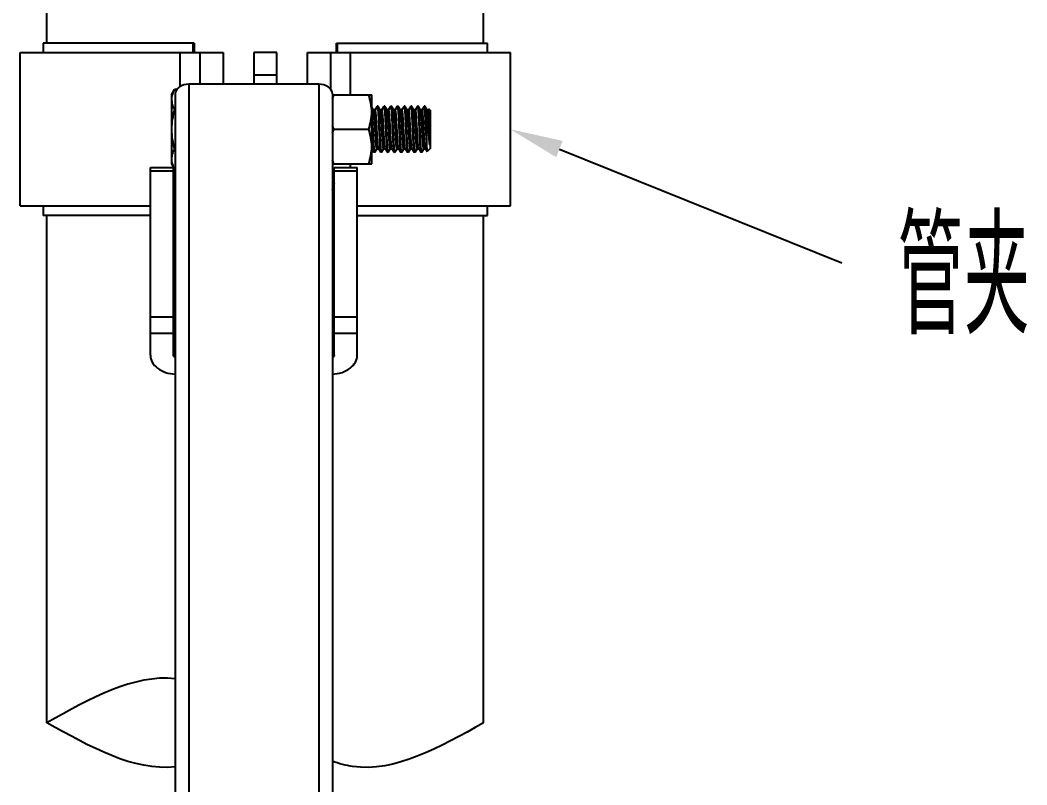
# Model space of a CAD drawing. Extents: x 4995099 to 5303443, y 4627657 to 4889583.
# Drawn here: x 5063134 to 5066950, y 4748084 to 4750982 of the extents above; entities that cross this region are included whole.
import ezdxf

# ---------------------------------------------------------------- set-up
doc = ezdxf.new("R2010")
doc.units = 0
doc.header["$LTSCALE"] = 1000
doc.header["$MEASUREMENT"] = 0
doc.layers.get('0').update_dxf_attribs({"color": 4, "linetype": 'CONTINUOUS'})
doc.styles.get("Standard").update_dxf_attribs({"font": 'GBENOR', "bigfont": 'GBCBIG'})

msp = doc.modelspace()

# ---------------------------------------------------------------- linework, layer by layer
at = {"linetype": 'Continuous'}
for p, q in [((5063235.4, 4750894.9), (5063235.4, 4752020.2)), ((5064890.6, 4750894.9), (5064890.6, 4751983.9)), ((5063133.7, 4750277.8), (5063133.7, 4750858.6)), ((5063133.7, 4750858.6), (5063903.3, 4750858.6)), ((5063220.8, 4750894.9), (5063220.8, 4750858.6)), ((5063793.5, 4750894.9), (5063220.8, 4750894.9)), ((5063740.3, 4750730.6), (5063740.3, 4750858.6)), ((5063788.8, 4750894.9), (5063788.8, 4750858.6)), ((5063793.5, 4750894.9), (5063793.5, 4750858.6)), ((5063816.2, 4750738.8), (5063816.2, 4750858.6)), ((5063903.3, 4750858.6), (5063903.3, 4750738.8)), ((5064019.4, 4750858.6), (5064019.4, 4750738.8)), ((5064106.5, 4750858.6), (5064019.4, 4750858.6)), ((5064106.5, 4750738.8), (5064106.5, 4750858.6)), ((5064222.7, 4750738.8), (5064222.7, 4750858.6)), ((5064222.7, 4750858.6), (5064992.3, 4750858.6)), ((5064309.8, 4750858.6), (5064309.8, 4750721)), ((5064332.4, 4750858.6), (5064332.4, 4750894.9)), ((5064332.4, 4750894.9), (5064905.1, 4750894.9)), ((5064337.2, 4750858.6), (5064337.2, 4750894.9)), ((5064385.7, 4750698.8), (5064385.7, 4750858.6)), ((5064905.2, 4750858.6), (5064905.2, 4750894.9)), ((5064992.3, 4750277.8), (5064992.3, 4750858.6)), ((5064106.5, 4750773.5), (5064019.4, 4750773.5)), ((5063707.3, 4750698.8), (5063718.9, 4750719.1)), ((5063727.3, 4750719.1), (5063718.9, 4750719.1)), ((5063772.6, 4750738.8), (5063772.6, 4746881.9)), ((5064266.3, 4750738.8), (5063772.6, 4750738.8)), ((5064266.3, 4750738.8), (5064266.3, 4746881.9)), ((5063707.3, 4750698.8), (5063707.3, 4750437.5)), ((5063721.8, 4750702.9), (5063721.8, 4746496.9)), ((5064317.1, 4750702.9), (5064317.1, 4746496.9)), ((5064317.1, 4750698.8), (5064466.6, 4750698.8)), ((5064466.6, 4750437.5), (5064466.6, 4750698.8)), ((5063721.8, 4750643.6), (5063718.9, 4750643.6)), ((5064473.6, 4750641.2), (5064466.6, 4750653.2)), ((5064479.6, 4750641.5), (5064473.4, 4750641.5)), ((5064487.2, 4750655), (5064479.4, 4750641.6)), ((5064487.2, 4750655), (5064487.5, 4750655.3)), ((5064490.7, 4750655.3), (5064487.5, 4750655.3)), ((5064491, 4750655), (5064490.7, 4750655.3)), ((5064499, 4750641.2), (5064491, 4750655)), ((5064505, 4750641.5), (5064498.8, 4750641.5)), ((5064499.1, 4750641), (5064499, 4750641.2)), ((5064512.6, 4750655), (5064504.8, 4750641.6)), ((5064512.6, 4750655), (5064512.9, 4750655.3)), ((5064516.1, 4750655.3), (5064512.9, 4750655.3)), ((5064516.4, 4750655), (5064516.1, 4750655.3)), ((5064524.4, 4750641.2), (5064516.4, 4750655)), ((5064530.4, 4750641.5), (5064524.3, 4750641.5)), ((5064538, 4750655), (5064530.2, 4750641.6)), ((5064538, 4750655), (5064538.3, 4750655.3)), ((5064541.5, 4750655.3), (5064538.3, 4750655.3)), ((5064541.8, 4750655), (5064541.5, 4750655.3)), ((5064549.9, 4750641.2), (5064541.8, 4750655)), ((5064542.3, 4750653.6), (5064541.8, 4750655)), ((5064555.8, 4750641.5), (5064549.7, 4750641.5)), ((5064550.3, 4750640.1), (5064549.9, 4750641.2)), ((5064563.4, 4750655), (5064555.6, 4750641.6)), ((5064556.6, 4750640.1), (5064555.8, 4750641.5)), ((5064563.4, 4750655), (5064563.7, 4750655.3)), ((5064563.7, 4750655.3), (5064564.5, 4750653.6)), ((5064566.9, 4750655.3), (5064563.7, 4750655.3)), ((5064567.2, 4750655), (5064566.9, 4750655.3)), ((5064575.3, 4750641.2), (5064567.2, 4750655)), ((5064581.2, 4750641.5), (5064575.1, 4750641.5)), ((5064575.4, 4750640.9), (5064575.3, 4750641.2)), ((5064588.8, 4750655), (5064581, 4750641.6)), ((5064588.8, 4750655), (5064589.2, 4750655.3)), ((5064592.3, 4750655.3), (5064589.2, 4750655.3)), ((5064592.7, 4750655), (5064592.3, 4750655.3)), ((5064600.7, 4750641.2), (5064592.7, 4750655)), ((5064606.6, 4750641.5), (5064600.5, 4750641.5)), ((5064614.2, 4750655), (5064606.5, 4750641.6)), ((5064614.2, 4750655), (5064614.6, 4750655.3)), ((5064617.7, 4750655.3), (5064614.6, 4750655.3)), ((5064618.1, 4750655), (5064617.7, 4750655.3)), ((5064626.1, 4750641.2), (5064618.1, 4750655)), ((5064632, 4750641.5), (5064625.9, 4750641.5)), ((5064639.6, 4750655), (5064631.9, 4750641.6)), ((5064639.6, 4750655), (5064640, 4750655.3)), ((5064643.2, 4750655.3), (5064640, 4750655.3)), ((5064643.5, 4750655), (5064643.2, 4750655.3)), ((5064651.5, 4750641.2), (5064643.5, 4750655)), ((5064657.4, 4750641.5), (5064651.3, 4750641.5)), ((5064651.7, 4750640.8), (5064651.5, 4750641.2)), ((5064665.1, 4750655), (5064657.3, 4750641.6)), ((5064665.4, 4750655.3), (5064665.1, 4750655)), ((5064668.6, 4750655.3), (5064665.4, 4750655.3)), ((5064668.9, 4750655), (5064668.6, 4750655.3)), ((5064676.9, 4750641.2), (5064668.9, 4750655)), ((5064682.8, 4750641.5), (5064676.7, 4750641.5)), ((5064684, 4750643.8), (5064682.7, 4750641.6)), ((5064687.4, 4750640.8), (5064684.2, 4750643.9)), ((5064687.4, 4750640.8), (5064687.4, 4750495.6)), ((5064672.8, 4750544.8), (5064672.8, 4750611)), ((5064686.6, 4750611.5), (5064686.6, 4750509.5)), ((5064321.5, 4750568.2), (5064455, 4750568.2)), ((5063721.8, 4750492.7), (5063718.9, 4750492.7)), ((5064466.7, 4750494.8), (5064474.5, 4750481.3)), ((5064474.5, 4750481.3), (5064474.8, 4750481)), ((5064478, 4750481), (5064474.8, 4750481)), ((5064478.3, 4750481.3), (5064478, 4750481)), ((5064478.3, 4750481.3), (5064486.1, 4750494.8)), ((5064485.9, 4750494.8), (5064492.1, 4750494.8)), ((5064491.9, 4750495.2), (5064499.9, 4750481.3)), ((5064499.9, 4750481.3), (5064500.2, 4750481)), ((5064503.4, 4750481), (5064500.2, 4750481)), ((5064503.7, 4750481.3), (5064503.4, 4750481)), ((5064503.7, 4750481.3), (5064511.5, 4750494.8)), ((5064511.4, 4750494.8), (5064517.5, 4750494.8)), ((5064517.3, 4750495.2), (5064517.2, 4750495.4)), ((5064517.3, 4750495.2), (5064525.3, 4750481.3)), ((5064525.3, 4750481.3), (5064525.6, 4750481)), ((5064528.8, 4750481), (5064525.6, 4750481)), ((5064529.1, 4750481.3), (5064528.8, 4750481)), ((5064529.1, 4750481.3), (5064536.9, 4750494.8)), ((5064536.8, 4750494.8), (5064542.9, 4750494.8)), ((5064542.7, 4750495.2), (5064550.7, 4750481.3)), ((5064550.7, 4750481.3), (5064551, 4750481)), ((5064554.2, 4750481), (5064551, 4750481)), ((5064554.5, 4750481.3), (5064554.2, 4750481)), ((5064554.5, 4750481.3), (5064562.3, 4750494.8)), ((5064562.2, 4750494.8), (5064568.3, 4750494.8)), ((5064568.1, 4750495.2), (5064576.1, 4750481.3)), ((5064576.1, 4750481.3), (5064576.4, 4750481)), ((5064579.6, 4750481), (5064576.4, 4750481)), ((5064579.9, 4750481.3), (5064579.6, 4750481)), ((5064579.9, 4750481.3), (5064587.7, 4750494.8)), ((5064587.6, 4750494.8), (5064593.7, 4750494.8)), ((5064593.5, 4750495.2), (5064601.5, 4750481.3)), ((5064601.5, 4750481.3), (5064601.9, 4750481)), ((5064605, 4750481), (5064601.9, 4750481)), ((5064605.4, 4750481.3), (5064605, 4750481)), ((5064605.4, 4750481.3), (5064613.1, 4750494.8)), ((5064613, 4750494.8), (5064619.1, 4750494.8)), ((5064618.9, 4750495.2), (5064626.9, 4750481.3)), ((5064626.9, 4750481.3), (5064627.3, 4750481)), ((5064630.4, 4750481), (5064627.3, 4750481)), ((5064630.8, 4750481.3), (5064630.4, 4750481)), ((5064630.8, 4750481.3), (5064638.6, 4750494.8)), ((5064638.4, 4750494.8), (5064644.5, 4750494.8)), ((5064644.3, 4750495.2), (5064652.4, 4750481.3)), ((5064652.4, 4750481.3), (5064652.7, 4750481)), ((5064655.9, 4750481), (5064652.7, 4750481)), ((5064656.2, 4750481.3), (5064655.9, 4750481)), ((5064656.2, 4750481.3), (5064664, 4750494.8)), ((5064663.8, 4750494.8), (5064669.9, 4750494.8)), ((5064669.7, 4750495.2), (5064669.9, 4750494.8)), ((5064669.9, 4750494.8), (5064676, 4750484.5)), ((5064676, 4750484.5), (5064676.2, 4750484.4)), ((5064687.4, 4750495.6), (5064676.2, 4750484.4)), ((5063627.4, 4749712.1), (5063627.4, 4750423)), ((5063627.4, 4750423), (5063714.5, 4750423)), ((5063627.4, 4750410.3), (5063714.5, 4750410.3)), ((5063707.3, 4750437.5), (5063715.3, 4750423.5)), ((5063714.5, 4749712.1), (5063714.5, 4750423)), ((5063721.8, 4750417.3), (5063718.9, 4750417.3)), ((5064317.1, 4750437.5), (5064466.6, 4750437.5)), ((5064324.4, 4749712.1), (5064324.4, 4750423)), ((5064324.4, 4750423), (5064411.5, 4750423)), ((5064324.4, 4750410.3), (5064411.5, 4750410.3)), ((5064385.7, 4750423), (5064385.7, 4750437.5)), ((5064411.5, 4749712.1), (5064411.5, 4750423)), ((5064324.4, 4750386.7), (5064317.1, 4750391.9)), ((5064317.1, 4750337.7), (5064321.4, 4750349.1)), ((5064321.4, 4750349.1), (5064324.4, 4750355.2)), ((5064324.4, 4750354.2), (5064323.6, 4750353.7)), ((5063133.7, 4750277.8), (5063627.4, 4750277.8)), ((5063220.8, 4750277.8), (5063220.8, 4750241.5)), ((5064411.5, 4750277.8), (5064992.3, 4750277.8)), ((5064905.2, 4750241.5), (5064905.2, 4750277.8)), ((5063627.4, 4750241.5), (5063220.8, 4750241.5)), ((5063235.4, 4748319.5), (5063235.4, 4750241.5)), ((5064411.5, 4750241.5), (5064905.1, 4750241.5)), ((5064890.6, 4748319.5), (5064890.6, 4750241.5)), ((5063714.5, 4749855.8), (5063627.4, 4749855.8)), ((5064411.5, 4749855.8), (5064324.4, 4749855.8)), ((5063714.5, 4749794.2), (5063627.4, 4749794.2)), ((5064411.5, 4749794.2), (5064324.4, 4749794.2))]:
    msp.add_line(p, q, dxfattribs=at)
msp.add_lwpolyline([(5065177.8, 4750493.4), (5066247.7, 4750062.1)])
for centre, radius, start, end in [((5064582.3, 4750611.6), 275, 161.5104, 164.6888), ((5058043.5, 4750278.6), 6431.5, 2.58033, 2.91627), ((5064582.3, 4750655.4), 275, 195.3112, 198.4896), ((5064582.3, 4750481), 275, 161.5104, 164.6888), ((5064582.3, 4750524.7), 275, 195.3112, 198.4896), ((5063822.9, 4750477.5), 120.2, 206.641, 210.0621), ((5064490.8, 4750251.5), 200.1, 149.4462, 150.2362), ((5064335.5, 4750348.5), 30.1, 240.2296, 242.1247)]:
    msp.add_arc(centre, radius, start, end, dxfattribs=at)
for points, knots in [([(5063718.9, 4750719.1), (5063717.9, 4750717.4), (5063714.3, 4750710.7), (5063711.3, 4750703.7), (5063709.7, 4750698.2)], [0, 0, 0, 0, 0.257362, 1, 1, 1, 1]), ([(5063772.6, 4750738.8), (5063760.1, 4750738.8), (5063736.9, 4750734.1), (5063721.8, 4750712.7), (5063721.8, 4750702.9)], [0, 0, 0, 0, 0.559767, 1, 1, 1, 1]), ([(5064317.1, 4750702.9), (5064317.1, 4750712.7), (5064302, 4750734.1), (5064278.8, 4750738.8), (5064266.3, 4750738.8)], [0, 0, 0, 0, 0.440233, 1, 1, 1, 1]), ([(5063709.7, 4750698.2), (5063709.3, 4750696.8), (5063707.9, 4750691.3), (5063707.3, 4750685.6), (5063707.3, 4750681.3)], [0, 0, 0, 0, 0.253622, 1, 1, 1, 1]), ([(5063707.3, 4750681.3), (5063707.3, 4750674.9), (5063709.7, 4750661.6), (5063715.5, 4750649.5), (5063718.9, 4750643.6)], [0, 0, 0, 0, 0.485077, 1, 1, 1, 1]), ([(5064466.6, 4750633.5), (5064466.6, 4750644.5), (5064464.4, 4750666.8), (5064458.5, 4750688.2), (5064455, 4750698.8)], [0, 0, 0, 0, 0.498127, 1, 1, 1, 1]), ([(5064455, 4750568.2), (5064458.5, 4750578.7), (5064464.4, 4750600.2), (5064466.6, 4750622.4), (5064466.6, 4750633.5)], [0, 0, 0, 0, 0.501873, 1, 1, 1, 1]), ([(5064471.6, 4750568.2), (5064470.9, 4750584.9), (5064469.8, 4750608.1), (5064468.1, 4750635.5), (5064467.2, 4750646.1), (5064466.6, 4750650.3)], [0, 0, 0, 0, 0.612202, 0.845734, 1, 1, 1, 1]), ([(5064485.9, 4750494.8), (5064485.8, 4750494.8), (5064485.4, 4750495.4), (5064484.9, 4750497), (5064484.2, 4750500.9), (5064483.5, 4750507.2), (5064482.8, 4750515.7), (5064482, 4750526.1), (5064481.3, 4750538.1), (5064480.5, 4750551.1), (5064479.5, 4750569.2), (5064478.6, 4750587.2), (5064477.5, 4750604.4), (5064476.8, 4750615.6), (5064476, 4750625.1), (5064475.3, 4750632.6), (5064474.6, 4750637.7), (5064474.1, 4750640.4), (5064473.6, 4750641.2)], [0, 0, 0, 0, 0.003455, 0.010693, 0.037891, 0.081614, 0.140407, 0.212192, 0.294399, 0.384075, 0.47799, 0.664974, 0.751306, 0.828652, 0.894237, 0.945722, 0.98132, 1, 1, 1, 1]), ([(5064491.9, 4750495.2), (5064491.4, 4750496), (5064490.9, 4750498.7), (5064490.2, 4750503.7), (5064489.5, 4750511.2), (5064488.7, 4750520.7), (5064488, 4750531.9), (5064486.9, 4750549.1), (5064486, 4750567.1), (5064485, 4750585.2), (5064484.2, 4750598.3), (5064483.4, 4750610.2), (5064482.7, 4750620.6), (5064482, 4750629.1), (5064481.3, 4750635.4), (5064480.6, 4750639.3), (5064480.1, 4750641), (5064479.7, 4750641.5), (5064479.6, 4750641.5)], [0, 0, 0, 0, 0.018679, 0.054277, 0.105763, 0.171349, 0.248695, 0.335028, 0.52201, 0.615925, 0.7056, 0.787808, 0.859593, 0.918387, 0.96211, 0.989308, 0.996544, 1, 1, 1, 1]), ([(5064487.5, 4750655.3), (5064487.7, 4750655.3), (5064488.1, 4750654.6), (5064488.4, 4750653.4), (5064488.8, 4750651.3), (5064489.3, 4750647), (5064490, 4750639.7), (5064490.8, 4750629), (5064491.5, 4750615.9), (5064492.3, 4750601.1), (5064493.1, 4750584.9), (5064493.6, 4750573.8), (5064493.9, 4750568.2)], [0, 0, 0, 0, 0.0066, 0.021626, 0.045785, 0.07899, 0.171387, 0.295464, 0.446521, 0.618791, 0.80567, 1, 1, 1, 1]), ([(5064497, 4750568.2), (5064496.6, 4750578.7), (5064495.8, 4750594.1), (5064494.8, 4750613.8), (5064494.1, 4750626.6), (5064493.3, 4750637.3), (5064492.7, 4750645.6), (5064491.9, 4750651.2), (5064491.5, 4750654.2), (5064491, 4750655)], [0, 0, 0, 0, 0.364471, 0.530917, 0.679032, 0.803712, 0.900705, 0.96676, 1, 1, 1, 1]), ([(5064511.4, 4750494.8), (5064511.2, 4750494.8), (5064510.8, 4750495.3), (5064510.3, 4750497), (5064509.7, 4750500.8), (5064509, 4750507), (5064508.2, 4750515.4), (5064507.5, 4750525.6), (5064506.7, 4750537.4), (5064506, 4750550.3), (5064505, 4750568.3), (5064503.8, 4750589.9), (5064502.6, 4750610.3), (5064501.5, 4750624.2), (5064500.8, 4750631.8), (5064500.1, 4750637.2), (5064499.6, 4750640), (5064499.1, 4750641)], [0, 0, 0, 0, 0.003417, 0.010553, 0.037343, 0.080422, 0.138384, 0.209216, 0.290427, 0.379147, 0.472236, 0.658297, 0.82249, 0.888984, 0.941829, 0.979209, 1, 1, 1, 1]), ([(5064517.2, 4750495.4), (5064516.8, 4750496.3), (5064516.3, 4750499.1), (5064515.5, 4750504.4), (5064514.8, 4750512.1), (5064513.7, 4750525.9), (5064512.5, 4750546.3), (5064511.3, 4750568), (5064510.3, 4750586), (5064509.6, 4750598.8), (5064508.8, 4750610.6), (5064508.1, 4750620.9), (5064507.4, 4750629.3), (5064506.7, 4750635.5), (5064506, 4750639.3), (5064505.5, 4750641), (5064505.1, 4750641.5), (5064505, 4750641.5)], [0, 0, 0, 0, 0.020588, 0.057799, 0.110514, 0.176922, 0.341067, 0.527216, 0.620384, 0.709195, 0.790501, 0.861424, 0.919465, 0.962605, 0.989434, 0.996579, 1, 1, 1, 1]), ([(5064512.9, 4750655.3), (5064513.1, 4750655.3), (5064513.5, 4750654.6), (5064513.8, 4750653.4), (5064514.2, 4750651.3), (5064514.7, 4750647), (5064515.4, 4750639.7), (5064516.2, 4750629), (5064516.9, 4750615.9), (5064517.7, 4750601.1), (5064518.5, 4750584.9), (5064519, 4750573.8), (5064519.3, 4750568.2)], [0, 0, 0, 0, 0.006597, 0.021619, 0.045777, 0.07898, 0.171374, 0.295442, 0.446496, 0.618772, 0.805666, 1, 1, 1, 1]), ([(5064522.5, 4750568.2), (5064522, 4750578.7), (5064521.3, 4750594.1), (5064520.2, 4750613.8), (5064519.5, 4750626.6), (5064518.8, 4750637.3), (5064518.1, 4750645.6), (5064517.3, 4750651.2), (5064516.9, 4750654.2), (5064516.4, 4750655)], [0, 0, 0, 0, 0.364465, 0.530905, 0.679014, 0.8037, 0.900701, 0.966759, 1, 1, 1, 1]), ([(5064536.8, 4750494.8), (5064536.6, 4750494.8), (5064536.2, 4750495.4), (5064535.7, 4750497), (5064535.1, 4750500.9), (5064534.4, 4750507.2), (5064533.6, 4750515.7), (5064532.9, 4750526.1), (5064532.1, 4750538.1), (5064531.4, 4750551.1), (5064530.4, 4750569.2), (5064529.4, 4750587.2), (5064528.3, 4750604.4), (5064527.6, 4750615.6), (5064526.8, 4750625.1), (5064526.1, 4750632.6), (5064525.4, 4750637.7), (5064524.9, 4750640.4), (5064524.4, 4750641.2)], [0, 0, 0, 0, 0.003456, 0.010692, 0.037889, 0.081613, 0.140407, 0.212192, 0.2944, 0.384075, 0.47799, 0.664972, 0.751305, 0.828651, 0.894236, 0.945723, 0.981321, 1, 1, 1, 1]), ([(5064542.7, 4750495.2), (5064542.2, 4750496), (5064541.8, 4750498.7), (5064541, 4750503.7), (5064540.3, 4750511.2), (5064539.5, 4750520.7), (5064538.8, 4750531.9), (5064537.8, 4750549.1), (5064536.8, 4750567.1), (5064535.8, 4750585.2), (5064535, 4750598.3), (5064534.3, 4750610.2), (5064533.5, 4750620.6), (5064532.8, 4750629.1), (5064532.1, 4750635.4), (5064531.4, 4750639.3), (5064530.9, 4750641), (5064530.5, 4750641.5), (5064530.4, 4750641.5)], [0, 0, 0, 0, 0.01868, 0.054278, 0.105764, 0.171348, 0.248694, 0.335026, 0.52201, 0.615925, 0.705601, 0.787808, 0.859593, 0.918386, 0.962109, 0.989306, 0.996545, 1, 1, 1, 1]), ([(5064538.3, 4750655.3), (5064538.5, 4750655.3), (5064538.9, 4750654.6), (5064539.2, 4750653.4), (5064539.6, 4750651.3), (5064540.2, 4750647), (5064540.8, 4750639.7), (5064541.6, 4750629), (5064542.4, 4750615.9), (5064543.1, 4750601.1), (5064543.9, 4750584.9), (5064544.4, 4750573.8), (5064544.7, 4750568.2)], [0, 0, 0, 0, 0.006599, 0.021622, 0.045782, 0.078987, 0.171389, 0.295466, 0.446515, 0.618783, 0.80567, 1, 1, 1, 1]), ([(5064547.9, 4750568.2), (5064547.4, 4750577.9), (5064546.6, 4750596.4), (5064545.3, 4750621.3), (5064544.2, 4750638.6), (5064543.1, 4750648.6), (5064542.6, 4750652.2), (5064542.3, 4750653.6)], [0, 0, 0, 0, 0.342843, 0.645753, 0.873522, 0.950589, 1, 1, 1, 1]), ([(5064562.2, 4750494.8), (5064562, 4750494.8), (5064561.7, 4750495.3), (5064561.2, 4750496.9), (5064560.5, 4750500.5), (5064559.8, 4750506.4), (5064559.1, 4750514.4), (5064558.4, 4750524.2), (5064557.7, 4750535.5), (5064557, 4750547.9), (5064556, 4750565.4), (5064554.8, 4750586.8), (5064553.4, 4750609.9), (5064552.2, 4750626.1), (5064551.2, 4750635.5), (5064550.6, 4750638.8), (5064550.3, 4750640.1)], [0, 0, 0, 0, 0.003318, 0.010166, 0.035831, 0.077124, 0.132774, 0.200951, 0.279376, 0.365418, 0.456184, 0.639607, 0.805161, 0.930787, 0.973175, 1, 1, 1, 1]), ([(5064568.1, 4750495.2), (5064567.7, 4750495.9), (5064567.2, 4750498.3), (5064566.5, 4750502.8), (5064565.9, 4750509.5), (5064565.2, 4750518), (5064564.5, 4750528.1), (5064563.5, 4750543.7), (5064562.3, 4750564.6), (5064561, 4750589.3), (5064559.6, 4750611.3), (5064558.5, 4750626.7), (5064557.4, 4750635.7), (5064556.9, 4750638.9), (5064556.6, 4750640.1)], [0, 0, 0, 0, 0.017152, 0.049306, 0.095685, 0.154891, 0.225083, 0.30406, 0.478231, 0.655625, 0.814053, 0.933743, 0.974201, 1, 1, 1, 1]), ([(5064564.5, 4750653.6), (5064564.9, 4750652.2), (5064565.4, 4750648.6), (5064566.4, 4750638.6), (5064567.5, 4750621.3), (5064568.8, 4750596.4), (5064569.6, 4750577.9), (5064570.1, 4750568.2)], [0, 0, 0, 0, 0.049411, 0.126478, 0.354247, 0.657157, 1, 1, 1, 1]), ([(5064573.3, 4750568.2), (5064572.8, 4750578.7), (5064572.1, 4750594.1), (5064571.1, 4750613.8), (5064570.3, 4750626.6), (5064569.6, 4750637.3), (5064568.9, 4750645.6), (5064568.1, 4750651.2), (5064567.7, 4750654.2), (5064567.2, 4750655)], [0, 0, 0, 0, 0.364462, 0.530907, 0.679025, 0.803712, 0.900706, 0.96676, 1, 1, 1, 1]), ([(5064587.6, 4750494.8), (5064587.4, 4750494.8), (5064587.1, 4750495.3), (5064586.6, 4750497), (5064585.9, 4750500.8), (5064585.2, 4750506.9), (5064584.5, 4750515.3), (5064583.7, 4750525.5), (5064583, 4750537.2), (5064582.2, 4750550), (5064581.2, 4750567.9), (5064580.1, 4750589.5), (5064578.8, 4750609.9), (5064577.8, 4750623.8), (5064577.1, 4750631.5), (5064576.3, 4750637), (5064575.8, 4750639.9), (5064575.4, 4750640.9)], [0, 0, 0, 0, 0.003402, 0.010497, 0.037127, 0.079951, 0.137583, 0.208037, 0.288851, 0.377191, 0.469951, 0.655642, 0.820036, 0.88689, 0.940273, 0.978363, 1, 1, 1, 1]), ([(5064593.5, 4750495.2), (5064593.1, 4750496), (5064592.6, 4750498.7), (5064591.8, 4750503.7), (5064591.1, 4750511.2), (5064590.4, 4750520.7), (5064589.6, 4750531.9), (5064588.6, 4750549.1), (5064587.6, 4750567.1), (5064586.6, 4750585.2), (5064585.8, 4750598.3), (5064585.1, 4750610.2), (5064584.3, 4750620.6), (5064583.6, 4750629.1), (5064582.9, 4750635.4), (5064582.2, 4750639.3), (5064581.7, 4750641), (5064581.4, 4750641.5), (5064581.2, 4750641.5)], [0, 0, 0, 0, 0.01868, 0.054279, 0.105766, 0.17135, 0.248697, 0.335029, 0.522011, 0.615926, 0.705602, 0.78781, 0.859595, 0.918388, 0.962111, 0.989307, 0.996546, 1, 1, 1, 1]), ([(5064589.2, 4750655.3), (5064589.3, 4750655.3), (5064589.7, 4750654.6), (5064590, 4750653.4), (5064590.4, 4750651.3), (5064591, 4750647), (5064591.6, 4750639.7), (5064592.4, 4750629), (5064593.2, 4750615.9), (5064593.9, 4750601.1), (5064594.7, 4750584.9), (5064595.2, 4750573.8), (5064595.5, 4750568.2)], [0, 0, 0, 0, 0.0066, 0.021625, 0.045784, 0.078988, 0.171384, 0.29546, 0.446516, 0.618789, 0.80567, 1, 1, 1, 1]), ([(5064598.7, 4750568.2), (5064598.2, 4750578.7), (5064597.5, 4750594.1), (5064596.5, 4750613.8), (5064595.7, 4750626.6), (5064595, 4750637.3), (5064594.3, 4750645.6), (5064593.5, 4750651.2), (5064593.1, 4750654.2), (5064592.7, 4750655)], [0, 0, 0, 0, 0.364471, 0.530917, 0.679031, 0.803711, 0.900704, 0.96676, 1, 1, 1, 1]), ([(5064613, 4750494.8), (5064612.8, 4750494.8), (5064612.5, 4750495.4), (5064612, 4750497), (5064611.3, 4750500.9), (5064610.6, 4750507.2), (5064609.8, 4750515.7), (5064609.1, 4750526.1), (5064608.3, 4750538.1), (5064607.6, 4750551.1), (5064606.6, 4750569.2), (5064605.6, 4750587.2), (5064604.6, 4750604.4), (5064603.8, 4750615.6), (5064603.1, 4750625.1), (5064602.4, 4750632.6), (5064601.6, 4750637.7), (5064601.1, 4750640.4), (5064600.7, 4750641.2)], [0, 0, 0, 0, 0.003456, 0.010692, 0.037889, 0.081613, 0.140406, 0.212192, 0.2944, 0.384075, 0.477989, 0.664972, 0.751304, 0.828651, 0.894236, 0.945722, 0.981321, 1, 1, 1, 1]), ([(5064618.9, 4750495.2), (5064618.5, 4750496), (5064618, 4750498.7), (5064617.2, 4750503.7), (5064616.5, 4750511.2), (5064615.8, 4750520.7), (5064615, 4750531.9), (5064614, 4750549.1), (5064613, 4750567.1), (5064612, 4750585.2), (5064611.3, 4750598.3), (5064610.5, 4750610.2), (5064609.8, 4750620.6), (5064609, 4750629.1), (5064608.3, 4750635.4), (5064607.6, 4750639.3), (5064607.1, 4750641), (5064606.8, 4750641.5), (5064606.6, 4750641.5)], [0, 0, 0, 0, 0.01868, 0.054278, 0.105764, 0.171348, 0.248694, 0.335027, 0.52201, 0.615925, 0.705601, 0.787808, 0.859593, 0.918386, 0.962109, 0.989306, 0.996546, 1, 1, 1, 1]), ([(5064614.6, 4750655.3), (5064614.8, 4750655.3), (5064615.1, 4750654.6), (5064615.4, 4750653.4), (5064615.8, 4750651.3), (5064616.4, 4750647), (5064617.1, 4750639.7), (5064617.8, 4750629), (5064618.6, 4750615.9), (5064619.4, 4750601.1), (5064620.1, 4750584.9), (5064620.7, 4750573.8), (5064620.9, 4750568.2)], [0, 0, 0, 0, 0.006596, 0.021617, 0.045773, 0.078975, 0.171369, 0.295437, 0.446491, 0.618767, 0.805664, 1, 1, 1, 1]), ([(5064624.1, 4750568.2), (5064623.6, 4750578.7), (5064622.9, 4750594.1), (5064621.9, 4750613.8), (5064621.1, 4750626.6), (5064620.4, 4750637.3), (5064619.7, 4750645.6), (5064619, 4750651.2), (5064618.5, 4750654.2), (5064618.1, 4750655)], [0, 0, 0, 0, 0.364464, 0.530903, 0.679012, 0.803699, 0.9007, 0.966759, 1, 1, 1, 1]), ([(5064638.4, 4750494.8), (5064638.2, 4750494.8), (5064637.9, 4750495.4), (5064637.4, 4750497), (5064636.7, 4750500.9), (5064636, 4750507.2), (5064635.3, 4750515.7), (5064634.5, 4750526.1), (5064633.8, 4750538.1), (5064633, 4750551.1), (5064632, 4750569.2), (5064631, 4750587.2), (5064630, 4750604.4), (5064629.2, 4750615.6), (5064628.5, 4750625.1), (5064627.8, 4750632.6), (5064627, 4750637.7), (5064626.5, 4750640.4), (5064626.1, 4750641.2)], [0, 0, 0, 0, 0.003456, 0.010693, 0.037891, 0.081614, 0.140408, 0.212192, 0.2944, 0.384075, 0.47799, 0.664974, 0.751306, 0.828653, 0.894237, 0.945723, 0.981321, 1, 1, 1, 1]), ([(5064644.3, 4750495.2), (5064643.9, 4750496), (5064643.4, 4750498.7), (5064642.6, 4750503.7), (5064641.9, 4750511.2), (5064641.2, 4750520.7), (5064640.4, 4750531.9), (5064639.4, 4750549.1), (5064638.4, 4750567.1), (5064637.4, 4750585.2), (5064636.7, 4750598.3), (5064635.9, 4750610.2), (5064635.2, 4750620.6), (5064634.4, 4750629.1), (5064633.7, 4750635.4), (5064633.1, 4750639.3), (5064632.5, 4750641), (5064632.2, 4750641.5), (5064632, 4750641.5)], [0, 0, 0, 0, 0.018679, 0.054277, 0.105763, 0.171348, 0.248694, 0.335027, 0.52201, 0.615925, 0.7056, 0.787807, 0.859593, 0.918386, 0.96211, 0.989308, 0.996544, 1, 1, 1, 1]), ([(5064640, 4750655.3), (5064640.2, 4750655.3), (5064640.5, 4750654.6), (5064640.8, 4750653.4), (5064641.2, 4750651.3), (5064641.8, 4750647), (5064642.5, 4750639.7), (5064643.2, 4750629), (5064644, 4750615.9), (5064644.8, 4750601.1), (5064645.5, 4750584.9), (5064646.1, 4750573.8), (5064646.3, 4750568.2)], [0, 0, 0, 0, 0.006599, 0.021624, 0.045785, 0.078991, 0.171394, 0.295472, 0.446521, 0.618786, 0.80567, 1, 1, 1, 1]), ([(5064649.5, 4750568.2), (5064649, 4750578.7), (5064648.3, 4750594.1), (5064647.3, 4750613.8), (5064646.6, 4750626.6), (5064645.8, 4750637.3), (5064645.2, 4750645.6), (5064644.4, 4750651.2), (5064644, 4750654.2), (5064643.5, 4750655)], [0, 0, 0, 0, 0.364462, 0.530902, 0.679016, 0.803706, 0.900705, 0.96676, 1, 1, 1, 1]), ([(5064663.8, 4750494.8), (5064663.7, 4750494.8), (5064663.3, 4750495.3), (5064662.8, 4750497), (5064662.1, 4750500.8), (5064661.4, 4750506.9), (5064660.7, 4750515.2), (5064660, 4750525.4), (5064659.2, 4750537), (5064658.5, 4750549.8), (5064657.5, 4750567.7), (5064656.3, 4750589.3), (5064655.1, 4750609.7), (5064654, 4750623.6), (5064653.3, 4750631.4), (5064652.6, 4750636.9), (5064652.1, 4750639.8), (5064651.7, 4750640.8)], [0, 0, 0, 0, 0.003396, 0.010472, 0.037029, 0.079737, 0.13722, 0.207502, 0.288137, 0.376304, 0.468915, 0.654438, 0.818923, 0.885939, 0.939566, 0.977978, 1, 1, 1, 1]), ([(5064669.7, 4750495.2), (5064669.3, 4750496), (5064668.8, 4750498.7), (5064668, 4750503.7), (5064667.4, 4750511.2), (5064666.6, 4750520.7), (5064665.8, 4750531.9), (5064664.8, 4750549.1), (5064663.8, 4750567.1), (5064662.8, 4750585.2), (5064662.1, 4750598.3), (5064661.3, 4750610.2), (5064660.6, 4750620.6), (5064659.8, 4750629.1), (5064659.1, 4750635.4), (5064658.5, 4750639.3), (5064658, 4750641), (5064657.6, 4750641.5), (5064657.4, 4750641.5)], [0, 0, 0, 0, 0.01868, 0.054278, 0.105764, 0.171348, 0.248695, 0.335027, 0.52201, 0.615925, 0.705601, 0.787809, 0.859594, 0.918387, 0.96211, 0.989307, 0.996546, 1, 1, 1, 1]), ([(5064672.8, 4750544.8), (5064672.5, 4750551.4), (5064671.9, 4750564.7), (5064671, 4750584.3), (5064670.1, 4750603), (5064669.2, 4750620), (5064668.4, 4750632.5), (5064667.8, 4750640.9), (5064667.3, 4750645.9), (5064666.9, 4750649.8), (5064666.4, 4750652.7), (5064666, 4750654.3), (5064665.6, 4750655.3), (5064665.4, 4750655.3)], [0, 0, 0, 0, 0.178481, 0.358633, 0.531004, 0.686502, 0.81696, 0.870599, 0.915552, 0.951236, 0.977231, 0.993319, 1, 1, 1, 1]), ([(5064672.8, 4750611), (5064672.5, 4750616.7), (5064672, 4750626.9), (5064671.1, 4750638.8), (5064670.4, 4750646.4), (5064670, 4750650.4), (5064669.5, 4750653.1), (5064669.1, 4750654.5), (5064668.9, 4750655)], [0, 0, 0, 0, 0.386407, 0.692621, 0.809887, 0.900873, 0.96438, 1, 1, 1, 1]), ([(5064686.6, 4750509.5), (5064685.6, 4750521.2), (5064684.4, 4750540.1), (5064683, 4750566.3), (5064681.8, 4750587.4), (5064680.7, 4750606.8), (5064679.7, 4750621.1), (5064678.8, 4750630.4), (5064678.2, 4750635.3), (5064677.6, 4750638.8), (5064677.2, 4750640.6), (5064676.9, 4750641.2)], [0, 0, 0, 0, 0.266625, 0.430398, 0.595472, 0.747113, 0.871808, 0.920471, 0.958518, 0.985156, 1, 1, 1, 1]), ([(5064686.6, 4750611.5), (5064686.3, 4750615.7), (5064685.8, 4750623), (5064685, 4750631.6), (5064684.3, 4750636.7), (5064683.9, 4750639.2), (5064683.5, 4750640.6), (5064683.1, 4750641.5), (5064682.8, 4750641.5)], [0, 0, 0, 0, 0.414305, 0.728229, 0.842155, 0.925352, 0.97725, 1, 1, 1, 1]), ([(5064684, 4750643.8), (5064684, 4750643.9), (5064684.1, 4750644), (5064684.2, 4750643.9), (5064684.2, 4750643.9)], [0, 0, 0, 0, 0.579006, 1, 1, 1, 1]), ([(5064684.2, 4750643.9), (5064684.4, 4750643.7), (5064684.6, 4750642.7), (5064684.9, 4750641), (5064685.1, 4750638.2), (5064685.4, 4750634.5), (5064685.7, 4750629.9), (5064686.2, 4750622.1), (5064686.4, 4750615.9), (5064686.6, 4750611.5)], [0, 0, 0, 0, 0.026242, 0.082423, 0.168531, 0.283682, 0.426407, 0.594915, 1, 1, 1, 1]), ([(5064672.8, 4750611), (5064673.9, 4750601.6), (5064676.1, 4750582.6), (5064679.2, 4750555), (5064682.5, 4750530.6), (5064685, 4750515.7), (5064686.6, 4750509.5)], [0, 0, 0, 0, 0.276989, 0.559714, 0.812602, 1, 1, 1, 1]), ([(5064466.6, 4750502.8), (5064466.6, 4750513.9), (5064464.4, 4750536.1), (5064458.5, 4750557.6), (5064455, 4750568.2)], [0, 0, 0, 0, 0.498127, 1, 1, 1, 1]), ([(5064468.5, 4750568.2), (5064468.9, 4750557.6), (5064469.7, 4750542.2), (5064470.7, 4750522.5), (5064471.4, 4750509.8), (5064472.2, 4750499.1), (5064472.8, 4750490.7), (5064473.6, 4750485.1), (5064474, 4750482.2), (5064474.5, 4750481.3)], [0, 0, 0, 0, 0.364464, 0.530902, 0.679018, 0.803707, 0.900706, 0.966761, 1, 1, 1, 1]), ([(5064478, 4750481), (5064477.8, 4750481), (5064477.4, 4750481.8), (5064477.1, 4750482.9), (5064476.7, 4750485.1), (5064476.2, 4750489.4), (5064475.5, 4750496.7), (5064474.7, 4750507.3), (5064474, 4750520.4), (5064473.2, 4750535.2), (5064472.4, 4750551.4), (5064471.9, 4750562.5), (5064471.6, 4750568.2)], [0, 0, 0, 0, 0.006599, 0.021623, 0.045783, 0.078988, 0.171391, 0.295468, 0.446516, 0.618784, 0.80567, 1, 1, 1, 1]), ([(5064493.9, 4750568.2), (5064494.4, 4750557.6), (5064495.1, 4750542.2), (5064496.1, 4750522.5), (5064496.8, 4750509.8), (5064497.6, 4750499.1), (5064498.2, 4750490.7), (5064499, 4750485.1), (5064499.4, 4750482.2), (5064499.9, 4750481.3)], [0, 0, 0, 0, 0.364464, 0.530904, 0.679014, 0.8037, 0.900701, 0.966759, 1, 1, 1, 1]), ([(5064503.4, 4750481), (5064503.2, 4750481), (5064502.8, 4750481.8), (5064502.5, 4750482.9), (5064502.1, 4750485.1), (5064501.6, 4750489.4), (5064500.9, 4750496.7), (5064500.1, 4750507.3), (5064499.4, 4750520.4), (5064498.6, 4750535.2), (5064497.8, 4750551.4), (5064497.3, 4750562.5), (5064497, 4750568.2)], [0, 0, 0, 0, 0.006597, 0.021619, 0.045776, 0.078979, 0.171373, 0.295441, 0.446495, 0.61877, 0.805666, 1, 1, 1, 1]), ([(5064519.3, 4750568.2), (5064519.8, 4750557.6), (5064520.5, 4750542.2), (5064521.5, 4750522.5), (5064522.2, 4750509.8), (5064523, 4750499.1), (5064523.6, 4750490.7), (5064524.4, 4750485.1), (5064524.8, 4750482.2), (5064525.3, 4750481.3)], [0, 0, 0, 0, 0.364471, 0.530917, 0.679032, 0.803712, 0.900705, 0.96676, 1, 1, 1, 1]), ([(5064528.8, 4750481), (5064528.6, 4750481), (5064528.2, 4750481.8), (5064527.9, 4750482.9), (5064527.5, 4750485.1), (5064527, 4750489.4), (5064526.3, 4750496.7), (5064525.6, 4750507.3), (5064524.8, 4750520.4), (5064524, 4750535.2), (5064523.2, 4750551.4), (5064522.7, 4750562.5), (5064522.5, 4750568.2)], [0, 0, 0, 0, 0.0066, 0.021626, 0.045785, 0.078989, 0.171387, 0.295463, 0.44652, 0.618791, 0.80567, 1, 1, 1, 1]), ([(5064544.7, 4750568.2), (5064545.2, 4750557.6), (5064545.9, 4750542.2), (5064546.9, 4750522.5), (5064547.6, 4750509.8), (5064548.4, 4750499.1), (5064549, 4750490.7), (5064549.8, 4750485.1), (5064550.2, 4750482.2), (5064550.7, 4750481.3)], [0, 0, 0, 0, 0.364461, 0.530905, 0.679023, 0.803711, 0.900706, 0.96676, 1, 1, 1, 1]), ([(5064554.2, 4750481), (5064554, 4750481), (5064553.7, 4750481.8), (5064553.4, 4750482.9), (5064553, 4750485.1), (5064552.4, 4750489.4), (5064551.7, 4750496.7), (5064551, 4750507.3), (5064550.2, 4750520.4), (5064549.4, 4750535.2), (5064548.6, 4750551.4), (5064548.1, 4750562.5), (5064547.9, 4750568.2)], [0, 0, 0, 0, 0.006603, 0.021633, 0.045797, 0.079005, 0.17141, 0.29549, 0.446541, 0.6188, 0.805675, 1, 1, 1, 1]), ([(5064570.1, 4750568.2), (5064570.6, 4750557.6), (5064571.3, 4750542.2), (5064572.3, 4750522.5), (5064573, 4750509.8), (5064573.8, 4750499.1), (5064574.4, 4750490.7), (5064575.2, 4750485.1), (5064575.6, 4750482.2), (5064576.1, 4750481.3)], [0, 0, 0, 0, 0.364465, 0.530902, 0.679016, 0.803705, 0.900705, 0.96676, 1, 1, 1, 1]), ([(5064579.6, 4750481), (5064579.4, 4750481), (5064579.1, 4750481.8), (5064578.8, 4750482.9), (5064578.4, 4750485.1), (5064577.8, 4750489.4), (5064577.1, 4750496.7), (5064576.4, 4750507.3), (5064575.6, 4750520.4), (5064574.8, 4750535.2), (5064574.1, 4750551.4), (5064573.5, 4750562.5), (5064573.3, 4750568.2)], [0, 0, 0, 0, 0.006597, 0.021619, 0.045776, 0.07898, 0.17138, 0.295455, 0.446505, 0.618777, 0.805667, 1, 1, 1, 1]), ([(5064595.5, 4750568.2), (5064596, 4750557.6), (5064596.7, 4750542.2), (5064597.7, 4750522.5), (5064598.5, 4750509.8), (5064599.2, 4750499.1), (5064599.9, 4750490.7), (5064600.6, 4750485.1), (5064601.1, 4750482.2), (5064601.5, 4750481.3)], [0, 0, 0, 0, 0.364465, 0.530907, 0.679017, 0.803702, 0.900702, 0.966759, 1, 1, 1, 1]), ([(5064605, 4750481), (5064604.8, 4750481), (5064604.5, 4750481.8), (5064604.2, 4750482.9), (5064603.8, 4750485.1), (5064603.2, 4750489.4), (5064602.5, 4750496.7), (5064601.8, 4750507.3), (5064601, 4750520.4), (5064600.2, 4750535.2), (5064599.5, 4750551.4), (5064598.9, 4750562.5), (5064598.7, 4750568.2)], [0, 0, 0, 0, 0.006598, 0.021622, 0.04578, 0.078984, 0.171378, 0.295448, 0.446502, 0.618778, 0.805669, 1, 1, 1, 1]), ([(5064620.9, 4750568.2), (5064621.4, 4750557.6), (5064622.1, 4750542.2), (5064623.1, 4750522.5), (5064623.9, 4750509.8), (5064624.6, 4750499.1), (5064625.3, 4750490.7), (5064626.1, 4750485.1), (5064626.5, 4750482.2), (5064626.9, 4750481.3)], [0, 0, 0, 0, 0.364468, 0.530914, 0.67903, 0.803712, 0.900705, 0.966759, 1, 1, 1, 1]), ([(5064630.4, 4750481), (5064630.3, 4750481), (5064629.9, 4750481.8), (5064629.6, 4750482.9), (5064629.2, 4750485.1), (5064628.6, 4750489.4), (5064628, 4750496.7), (5064627.2, 4750507.3), (5064626.4, 4750520.4), (5064625.6, 4750535.2), (5064624.9, 4750551.4), (5064624.4, 4750562.5), (5064624.1, 4750568.2)], [0, 0, 0, 0, 0.006601, 0.021627, 0.045787, 0.078992, 0.171391, 0.295469, 0.446525, 0.618794, 0.80567, 1, 1, 1, 1]), ([(5064646.3, 4750568.2), (5064646.8, 4750557.6), (5064647.5, 4750542.2), (5064648.5, 4750522.5), (5064649.3, 4750509.8), (5064650, 4750499.1), (5064650.7, 4750490.7), (5064651.5, 4750485.1), (5064651.9, 4750482.2), (5064652.4, 4750481.3)], [0, 0, 0, 0, 0.364462, 0.530904, 0.679022, 0.80371, 0.900707, 0.966761, 1, 1, 1, 1]), ([(5064655.9, 4750481), (5064655.7, 4750481), (5064655.3, 4750481.8), (5064655, 4750482.9), (5064654.6, 4750485.1), (5064654, 4750489.4), (5064653.4, 4750496.7), (5064652.6, 4750507.3), (5064651.8, 4750520.4), (5064651.1, 4750535.2), (5064650.3, 4750551.4), (5064649.8, 4750562.5), (5064649.5, 4750568.2)], [0, 0, 0, 0, 0.006603, 0.021632, 0.045795, 0.079003, 0.171409, 0.295488, 0.446538, 0.618797, 0.805674, 1, 1, 1, 1]), ([(5064672.8, 4750544.8), (5064673.1, 4750537.1), (5064673.4, 4750525.9), (5064674, 4750511.8), (5064674.3, 4750503.1), (5064674.7, 4750495.9), (5064675.1, 4750490.4), (5064675.5, 4750486.8), (5064675.7, 4750485), (5064676, 4750484.5)], [0, 0, 0, 0, 0.386134, 0.553863, 0.699418, 0.819327, 0.910713, 0.971364, 1, 1, 1, 1]), ([(5063718.9, 4750492.7), (5063715.5, 4750486.8), (5063709.7, 4750474.8), (5063707.3, 4750461.4), (5063707.3, 4750455)], [0, 0, 0, 0, 0.514923, 1, 1, 1, 1]), ([(5064455, 4750437.5), (5064458.5, 4750448.1), (5064464.4, 4750469.6), (5064466.6, 4750491.8), (5064466.6, 4750502.8)], [0, 0, 0, 0, 0.501873, 1, 1, 1, 1]), ([(5063707.3, 4750455), (5063707.3, 4750450.7), (5063707.9, 4750445), (5063709.3, 4750439.5), (5063709.7, 4750438.1)], [0, 0, 0, 0, 0.746378, 1, 1, 1, 1]), ([(5063709.7, 4750438.1), (5063710.1, 4750436.9), (5063711.7, 4750431.9), (5063713.8, 4750427.1), (5063715.5, 4750423.6)], [0, 0, 0, 0, 0.245301, 1, 1, 1, 1]), ([(5064324.5, 4750362.6), (5064324, 4750361.9), (5064322, 4750358.8), (5064320, 4750355.6), (5064318.5, 4750353.2)], [0, 0, 0, 0, 0.23101, 1, 1, 1, 1]), ([(5063627.4, 4749712.1), (5063627.4, 4749703), (5063633, 4749683.6), (5063654.6, 4749660.7), (5063685.5, 4749645.3), (5063709.3, 4749641), (5063721.7, 4749640.4)], [0, 0, 0, 0, 0.210801, 0.445615, 0.71173, 1, 1, 1, 1]), ([(5063721.7, 4749703.2), (5063720.6, 4749703.7), (5063717.2, 4749705.4), (5063714.5, 4749709.3), (5063714.5, 4749712.1)], [0, 0, 0, 0, 0.2888, 1, 1, 1, 1]), ([(5064317.1, 4749640.4), (5064329.5, 4749641), (5064353.4, 4749645.3), (5064384.2, 4749660.7), (5064405.9, 4749683.6), (5064411.5, 4749703), (5064411.5, 4749712.1)], [0, 0, 0, 0, 0.28827, 0.554385, 0.789199, 1, 1, 1, 1]), ([(5064324.4, 4749712.1), (5064324.4, 4749711.2), (5064323.6, 4749707.2), (5064320, 4749704.4), (5064317.2, 4749703.2)], [0, 0, 0, 0, 0.22722, 1, 1, 1, 1]), ([(5064890.6, 4748319.5), (5064722.3, 4748225.3), (5064526.8, 4748115.9), (5064342.6, 4748164.4), (5064317.1, 4748173.5)], [0, 0, 0, 0, 3.604997, 4.187553, 4.187553, 4.187553, 4.187553])]:
    msp.add_open_spline(points, degree=3, knots=knots, dxfattribs=at)
for points in [[(5063718.9, 4750643.6), (5063711.9, 4750619.2), (5063707.3, 4750593.6), (5063707.3, 4750568.2)], [(5063707.3, 4750568.2), (5063707.3, 4750542.7), (5063711.9, 4750517.2), (5063718.9, 4750492.7)], [(5063714.5, 4750328.1), (5063714.5, 4750326), (5063715.6, 4750323.9), (5063717, 4750322.4)], [(5064320.5, 4750322.4), (5064319.3, 4750323.1), (5064318.1, 4750323.9), (5064317, 4750324.8)], [(5064321.5, 4750322), (5064323.1, 4750323.6), (5064324.4, 4750325.9), (5064324.4, 4750328.1)], [(5063721.7, 4750319.5), (5063719.9, 4750320), (5063718.3, 4750321), (5063717, 4750322.4)], [(5064317.2, 4750319.3), (5064318.8, 4750319.9), (5064320.3, 4750320.8), (5064321.5, 4750322)], [(5063721.8, 4748486.3), (5063564.8, 4748503.9), (5063400.1, 4748411.7), (5063235.4, 4748319.5)], [(5063721.8, 4748152.7), (5063564.8, 4748135.1), (5063400.1, 4748227.3), (5063235.4, 4748319.5)]]:
    msp.add_open_spline(points, degree=3, dxfattribs=at)
msp.add_solid([(5065165.3, 4750462.5), (5064992.3, 4750568.2), (5065190.2, 4750524.3)])

# ---------------------------------------------------------------- texts
at = {"color": 7, "width": 0.8}
msp.add_text('管夹', height=435.6, dxfattribs=at).set_placement((5066459.3, 4749792.2))

doc.saveas('drawing.dxf')
